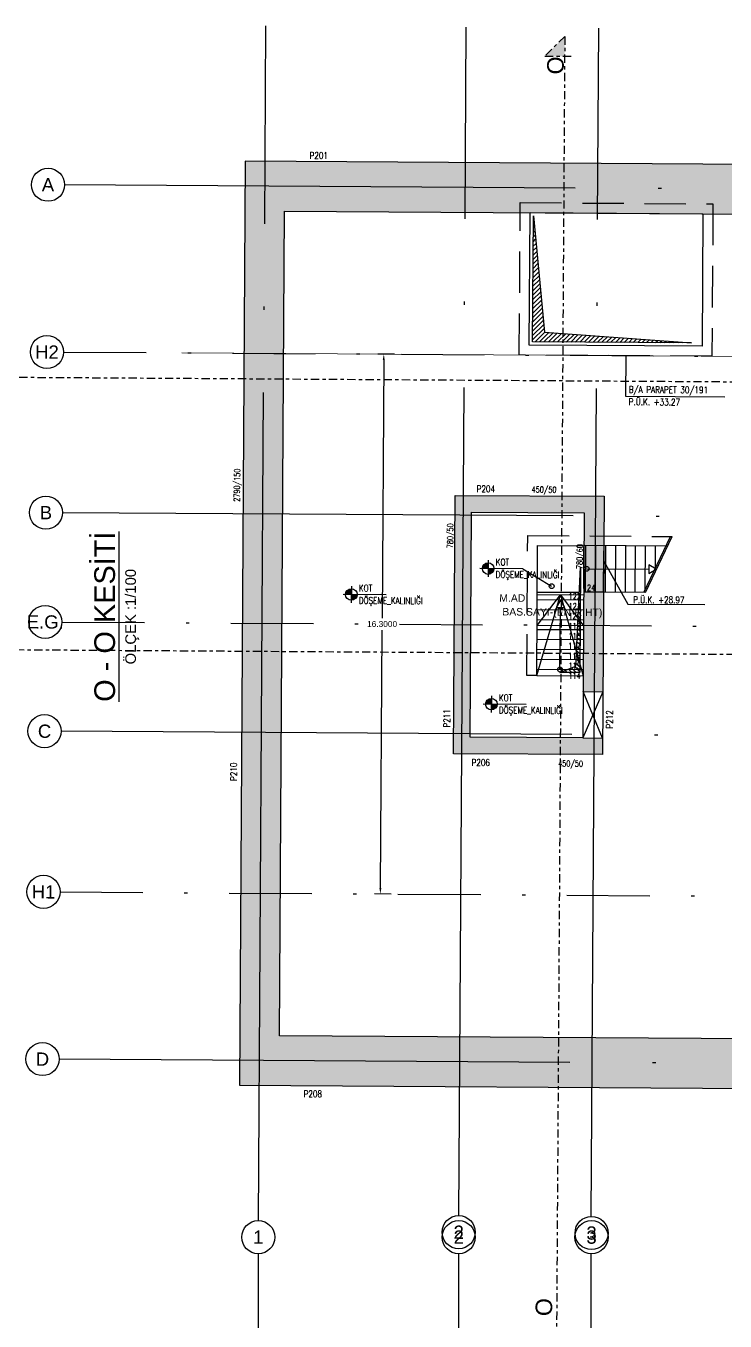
# Model space of a CAD drawing. Header units: millimetres. Extents: x 400392 to 401186, y 4543812 to 4544115.
# Drawn here: x 400659.96 to 400681.07, y 4544001.19 to 4544040.29 of the extents above; entities that cross this region are included whole.
import ezdxf
from ezdxf.enums import TextEntityAlignment as Align

# ---------------------------------------------------------------- set-up
doc = ezdxf.new("R2010")
doc.units = ezdxf.units.MM
for name, pattern in [('AKS', [3, 2.5, -0.25, 0, -0.25]), ('CENTER', [2, 1.25, -0.25, 0.25, -0.25]), ('CIZGI', [0.4, 0.25, -0.15]), ('DASHDOT2', [0.5, 0.25, -0.125, 0, -0.125]), ('HIDDEN', [0.375, 0.25, -0.125])]:
    doc.linetypes.add(name, pattern=pattern)
doc.layers.add('A-DETL', color=90, linetype='Continuous', lineweight=15)
for name, color, linetype in [('aks prota', 2, 'AKS'), ('boşluk prota', 2, 'Continuous'), ('boşluk taraması prota', 252, 'Continuous'), ('caks prota', 4, 'Continuous'), ('görünüş prota', 4, 'Continuous'), ('kesit tarama prota', 252, 'Continuous'), ('kiris prota', 6, 'Continuous'), ('kiriş prota', 6, 'Continuous'), ('kolon tarama prota', 252, 'Continuous'), ('lperde prota', 4, 'Continuous'), ('merdiven prota', 2, 'Continuous'), ('metraj prota', 2, 'Continuous'), ('not prota', 2, 'Continuous'), ('not çizgisi prota', 4, 'Continuous'), ('perde prota', 1, 'Continuous'), ('PRT-AL-TUNEL_EKSENI', 14, 'DASHDOT2'), ('skesit prota', 7, 'Continuous'), ('st-s_level (kot)', 6, 'Continuous'), ('st-s_levelmark (kot işareti)', 4, 'Continuous'), ('st_s_not çizgisi', 4, 'CIZGI'), ('st_s_ölçü', 4, 'Continuous'), ('t35 prota', 3, 'Continuous'), ('taks prota', 7, 'Continuous'), ('tkesit prota', 7, 'Continuous'), ('tnot prota', 4, 'Continuous'), ('tperde prota', 6, 'Continuous'), ('tplan prota', 7, 'Continuous')]:
    doc.layers.add(name, color=color, linetype=linetype)
doc.styles.add('Arial', font='Arial.ttf')
doc.styles.add('OLCU', font='romanstw.shx')
doc.styles.add('PRT-MI-a_Arial', font='Arial.ttf', dxfattribs={"height": 30})
doc.styles.get("Standard").update_dxf_attribs({"font": 'Arial.ttf'})
doc.styles.add('TAKS', font='Arial Unicode.ttf')
doc.styles.add('tkolon', font='romanstw.shx')
doc.styles.add('TNOT', font='romanstw.shx', dxfattribs={"width": 0.8, "height": 250})
doc.dimstyles.new('1-50', dxfattribs={"dimtxt": 10, "dimasz": 4, "dimexe": 4, "dimexo": 8, "dimgap": 4, "dimtad": 1, "dimdec": 1, "dimrnd": 0.05, "dimzin": 9, "dimdsep": 46, "dimtxsty": 'OLCU', "dimblk1": 'OBLIQUE', "dimblk2": 'OBLIQUE', "dimsah": 1, "dimcen": 2, "dimdle": 4, "dimclrd": 4, "dimclre": 4, "dimclrt": 3, "dimadec": 1, "dimazin": 0, "dimtfac": 1, "dimtdec": 1, "dimtix": 1, "dimtmove": 2, "dimatfit": 3, "dimldrblk": 'OBLIQUE', "dimfxl": 1, "dimtvp": 1, "dimtolj": 1, "dimtzin": 1, "dimarcsym": 0})

# ---------------------------------------------------------------- blocks, each defined once
blk = doc.blocks.new('_Oblique')
at = {"layer": 'st_s_ölçü', "lineweight": -2}
blk.add_line((-0.5, -0.5), (0.5, 0.5), dxfattribs=at)

msp = doc.modelspace()

# ---------------------------------------------------------------- hatches: boundary and pattern name
at = {"layer": 'kesit tarama prota'}
h = msp.add_hatch(color=256, dxfattribs=at)
h.dxf.hatch_style = 1
h.paths.add_polyline_path([(400675.62822, 4544039.38039), (400676.23201, 4544039.97657), (400676.22821, 4544039.37659)])
at = {"layer": 'kolon tarama prota'}
h = msp.add_hatch(color=256, dxfattribs=at)
h.dxf.hatch_style = 1
h.paths.add_polyline_path([(400731.80435, 4544007.89617), (400666.40778, 4544008.31037), (400666.58448, 4544036.20981), (400688.85022, 4544036.06878), (400690.97319, 4544038.95223), (400692.18111, 4544038.06288), (400689.60499, 4544034.56397), (400667.77496, 4544034.70224), (400667.61726, 4544009.80274), (400729.75018, 4544009.40921)])
h = msp.add_hatch(color=256, dxfattribs=at)
h.dxf.hatch_style = 1
h.paths.add_polyline_path([(400677.42061, 4544026.09097), (400672.9207, 4544026.11947), (400672.8713, 4544018.31963), (400677.37121, 4544018.29113), (400677.37438, 4544018.79112), (400673.37446, 4544018.81645), (400673.41753, 4544025.61632), (400676.81746, 4544025.59478), (400676.78326, 4544020.19489), (400677.38325, 4544020.19109)])
at = {"layer": 'st-s_levelmark (kot işareti)'}
h = msp.add_hatch(color=256, dxfattribs=at)
h.paths.add_polyline_path([(400673.92091, 4544024.08448, 0.41421356), (400673.7448, 4544023.91059), (400673.9198, 4544023.90948)])
h.paths.add_polyline_path([(400674.0948, 4544023.90837), (400673.9198, 4544023.90948), (400673.91869, 4544023.73448, 0.41421356)])
h = msp.add_hatch(color=256, dxfattribs=at)
h.paths.add_polyline_path([(400669.78938, 4544023.30013, 0.41421356), (400669.61327, 4544023.12624), (400669.78827, 4544023.12513)])
h.paths.add_polyline_path([(400669.96327, 4544023.12402), (400669.78827, 4544023.12513), (400669.78716, 4544022.95014, 0.41421356)])
h = msp.add_hatch(color=256, dxfattribs=at)
h.paths.add_polyline_path([(400674.01692, 4544019.98911, 0.41421356), (400673.84081, 4544019.81522), (400674.01581, 4544019.81411)])
h.paths.add_polyline_path([(400674.1908, 4544019.813), (400674.01581, 4544019.81411), (400674.0147, 4544019.63911, 0.41421356)])

# ---------------------------------------------------------------- linework, layer by layer
for p, q in [((400671.09399, 4544030.38113), (400670.58844, 4544030.38433)), ((400670.76729, 4544030.20319), (400670.71797, 4544022.41532)), ((400670.66634, 4544014.26351), (400670.71566, 4544022.05139)), ((400670.99075, 4544014.08146), (400670.4852, 4544014.08466))]:
    msp.add_line(p, q)
for points in [[(400670.73729, 4544030.20338), (400670.79729, 4544030.203), (400670.76843, 4544030.38319)], [(400670.63634, 4544014.2637), (400670.69634, 4544014.26332), (400670.6652, 4544014.08352)]]:
    msp.add_solid(points)
at = {"layer": 'A-DETL', "color": 1, "lineweight": 5}
msp.add_line((400664.66907, 4544030.42182), (400823.11513, 4544029.41829), dxfattribs=at)
at = {"layer": 'aks prota', "ltscale": 10}
for p, q in [((400666.98191, 4544004.22308), (400667.21036, 4544040.2936)), ((400666.98191, 4544004.22308), (400667.21036, 4544040.2936)), ((400673.03297, 4544004.37147), (400673.26024, 4544040.25529)), ((400673.03297, 4544004.37147), (400673.26024, 4544040.25529)), ((400677.03289, 4544004.34613), (400677.26016, 4544040.22995)), ((400677.03289, 4544004.34613), (400677.26016, 4544040.22995)), ((400827.04675, 4544034.44349), (400661.13085, 4544035.49433)), ((400827.04675, 4544034.44349), (400661.13085, 4544035.49433)), ((400826.98405, 4544024.54369), (400661.06815, 4544025.59453)), ((400826.98405, 4544024.54369), (400661.06815, 4544025.59453)), ((400826.94224, 4544017.94382), (400661.02635, 4544018.99466)), ((400826.94224, 4544017.94382), (400661.02635, 4544018.99466)), ((400826.87954, 4544008.04402), (400660.96365, 4544009.09486)), ((400826.87954, 4544008.04402), (400660.96365, 4544009.09486)), ((400666.98073, 4543955.39459), (400666.98073, 4544003.2231)), ((400673.03073, 4543955.39459), (400673.03073, 4544003.22309)), ((400677.03073, 4543955.39459), (400677.03073, 4544003.22309))]:
    msp.add_line(p, q, dxfattribs=at)
at = {"layer": 'boşluk prota', "ltscale": 0.05}
for p, q in [((400675.26122, 4544030.75474), (400675.28529, 4544034.55467)), ((400675.28529, 4544034.55467), (400675.61744, 4544031.04474)), ((400675.61744, 4544031.04474), (400680.06112, 4544030.72434)), ((400680.06112, 4544030.72434), (400675.26122, 4544030.75474)), ((400676.56175, 4544020.95876), (400676.70705, 4544023.95139)), ((400676.70705, 4544023.95139), (400676.68689, 4544020.76915)), ((400676.08691, 4544020.77295), (400676.56175, 4544020.95876)), ((400676.68689, 4544020.76915), (400676.08691, 4544020.77295))]:
    msp.add_line(p, q, dxfattribs=at)
at = {"layer": 'boşluk taraması prota', "linetype": 'Continuous', "ltscale": 2}
for p, q in [((400675.28294, 4544034.18311), (400675.31724, 4544034.21698)), ((400675.28379, 4544034.31781), (400675.30566, 4544034.3394)), ((400675.28464, 4544034.45251), (400675.29407, 4544034.46182)), ((400675.28038, 4544033.779), (400675.352, 4544033.84972)), ((400675.28123, 4544033.9137), (400675.34041, 4544033.97214)), ((400675.28208, 4544034.04841), (400675.32883, 4544034.09456)), ((400675.27696, 4544033.2402), (400675.39834, 4544033.36004)), ((400675.27782, 4544033.3749), (400675.38675, 4544033.48246)), ((400675.27867, 4544033.5096), (400675.37517, 4544033.60488)), ((400675.27952, 4544033.6443), (400675.36358, 4544033.7273)), ((400675.2744, 4544032.8361), (400675.43309, 4544032.99279)), ((400675.27526, 4544032.9708), (400675.42151, 4544033.11521)), ((400675.27611, 4544033.1055), (400675.40992, 4544033.23762)), ((400675.27184, 4544032.43199), (400675.46785, 4544032.62553)), ((400675.2727, 4544032.56669), (400675.45626, 4544032.74795)), ((400675.27355, 4544032.70139), (400675.44468, 4544032.87037)), ((400675.26929, 4544032.02789), (400675.5026, 4544032.25827)), ((400675.27014, 4544032.16259), (400675.49101, 4544032.38069)), ((400675.27099, 4544032.29729), (400675.47943, 4544032.50311)), ((400675.26673, 4544031.62379), (400675.53735, 4544031.89101)), ((400675.26758, 4544031.75849), (400675.52577, 4544032.01343)), ((400675.26843, 4544031.89319), (400675.51418, 4544032.13585)), ((400675.26331, 4544031.08498), (400675.58369, 4544031.40133)), ((400675.26417, 4544031.21968), (400675.57211, 4544031.52375)), ((400675.26502, 4544031.35438), (400675.56052, 4544031.64617)), ((400675.26587, 4544031.48908), (400675.54894, 4544031.76859)), ((400675.26161, 4544030.81558), (400675.60686, 4544031.15649)), ((400675.26246, 4544030.95028), (400675.59528, 4544031.27891)), ((400675.33509, 4544030.75428), (400675.62845, 4544031.04394)), ((400675.46979, 4544030.75342), (400675.75479, 4544031.03483)), ((400675.60449, 4544030.75257), (400675.88113, 4544031.02572)), ((400675.73919, 4544030.75172), (400676.00747, 4544031.01661)), ((400675.87389, 4544030.75086), (400676.13381, 4544031.00751)), ((400676.00859, 4544030.75001), (400676.26015, 4544030.9984)), ((400676.14329, 4544030.74916), (400676.38649, 4544030.98929)), ((400676.278, 4544030.7483), (400676.51283, 4544030.98018)), ((400676.4127, 4544030.74745), (400676.63917, 4544030.97107)), ((400676.5474, 4544030.7466), (400676.76551, 4544030.96196)), ((400676.6821, 4544030.74574), (400676.89185, 4544030.95285)), ((400676.8168, 4544030.74489), (400677.01819, 4544030.94374)), ((400676.9515, 4544030.74404), (400677.14453, 4544030.93463)), ((400677.0862, 4544030.74318), (400677.27086, 4544030.92552)), ((400677.2209, 4544030.74233), (400677.3972, 4544030.91641)), ((400677.35561, 4544030.74148), (400677.52354, 4544030.9073)), ((400677.49031, 4544030.74063), (400677.64988, 4544030.89819)), ((400677.62501, 4544030.73977), (400677.77622, 4544030.88909)), ((400677.75971, 4544030.73892), (400677.90256, 4544030.87998)), ((400677.89441, 4544030.73807), (400678.0289, 4544030.87087)), ((400678.02911, 4544030.73721), (400678.15524, 4544030.86176)), ((400678.16381, 4544030.73636), (400678.28158, 4544030.85265)), ((400678.29851, 4544030.73551), (400678.40792, 4544030.84354)), ((400678.43321, 4544030.73465), (400678.53426, 4544030.83443)), ((400678.56792, 4544030.7338), (400678.6606, 4544030.82532)), ((400678.70262, 4544030.73295), (400678.78694, 4544030.81621)), ((400678.83732, 4544030.73209), (400678.91328, 4544030.8071)), ((400678.97202, 4544030.73124), (400679.03962, 4544030.79799)), ((400679.10672, 4544030.73039), (400679.16596, 4544030.78888)), ((400679.24142, 4544030.72953), (400679.2923, 4544030.77978)), ((400679.37612, 4544030.72868), (400679.41864, 4544030.77067)), ((400679.51082, 4544030.72783), (400679.54498, 4544030.76156)), ((400679.64552, 4544030.72698), (400679.67132, 4544030.75245)), ((400679.78023, 4544030.72612), (400679.79766, 4544030.74334)), ((400679.91493, 4544030.72527), (400679.924, 4544030.73423)), ((400680.04963, 4544030.72442), (400680.05034, 4544030.72512)), ((400676.70496, 4544023.62174), (400676.6917, 4544023.63517)), ((400676.70581, 4544023.75644), (400676.69797, 4544023.76439)), ((400676.70667, 4544023.89114), (400676.70424, 4544023.8936)), ((400676.7024, 4544023.21764), (400676.67287, 4544023.24754)), ((400676.70325, 4544023.35234), (400676.67915, 4544023.37675)), ((400676.70411, 4544023.48704), (400676.68542, 4544023.50596)), ((400676.69984, 4544022.81353), (400676.65405, 4544022.85991)), ((400676.70069, 4544022.94823), (400676.66033, 4544022.98912)), ((400676.70155, 4544023.08294), (400676.6666, 4544023.11833)), ((400676.69728, 4544022.40943), (400676.63523, 4544022.47227)), ((400676.69814, 4544022.54413), (400676.64151, 4544022.60148)), ((400676.69899, 4544022.67883), (400676.64778, 4544022.73069)), ((400676.69472, 4544022.00533), (400676.61641, 4544022.08464)), ((400676.69558, 4544022.14003), (400676.62269, 4544022.21385)), ((400676.69643, 4544022.27473), (400676.62896, 4544022.34306)), ((400676.69216, 4544021.60122), (400676.59759, 4544021.697)), ((400676.69302, 4544021.73592), (400676.60386, 4544021.82621)), ((400676.69387, 4544021.87063), (400676.61014, 4544021.95542)), ((400676.6896, 4544021.19712), (400676.57877, 4544021.30937)), ((400676.69046, 4544021.33182), (400676.58504, 4544021.43858)), ((400676.69131, 4544021.46652), (400676.59132, 4544021.56779)), ((400676.30666, 4544020.77156), (400676.24442, 4544020.83459)), ((400676.44136, 4544020.7707), (400676.34097, 4544020.87237)), ((400676.57606, 4544020.76985), (400676.43753, 4544020.91015)), ((400676.68704, 4544020.79302), (400676.53408, 4544020.94793)), ((400676.6879, 4544020.92772), (400676.56622, 4544021.05094)), ((400676.68875, 4544021.06242), (400676.5725, 4544021.18015)), ((400676.17196, 4544020.77241), (400676.14787, 4544020.79681))]:
    msp.add_line(p, q, dxfattribs=at)
at = {"layer": 'caks prota', "ltscale": 0.05}
for centre in [(400660.63086, 4544035.4975), (400660.63086, 4544035.4975), (400660.59888, 4544030.4476), (400660.59888, 4544030.4476), (400660.56816, 4544025.5977), (400660.56816, 4544025.5977), (400660.54726, 4544022.29776), (400660.54726, 4544022.29776), (400660.52636, 4544018.99783), (400660.52636, 4544018.99783), (400660.49565, 4544014.14793), (400660.49565, 4544014.14793), (400660.46366, 4544009.09803), (400660.46366, 4544009.09803), (400666.97874, 4544003.72309), (400666.97874, 4544003.72309), (400666.97874, 4544003.72309), (400673.0298, 4544003.87148), (400673.0298, 4544003.87148), (400673.03073, 4544003.72309), (400677.04046, 4544003.72321), (400677.04144, 4544003.84618), (400677.04144, 4544003.84618)]:
    msp.add_circle(centre, 0.5, dxfattribs=at)
at = {"layer": 'görünüş prota'}
for p, q in [((400674.96978, 4544023.90283), (400675.83579, 4544023.37647)), ((400675.38629, 4544020.67739), (400676.10175, 4544023.11734)), ((400675.39584, 4544022.1865), (400676.10175, 4544023.11734)), ((400676.10175, 4544023.11734), (400676.79582, 4544022.17763)), ((400676.10175, 4544023.11734), (400676.78626, 4544020.66852))]:
    msp.add_line(p, q, dxfattribs=at)
msp.add_circle((400675.83579, 4544023.37647), 0.07337, dxfattribs=at)
at = {"layer": 'kiris prota', "linetype": 'HIDDEN', "ltscale": 5}
for p, q in [((400674.8587, 4544030.35728), (400674.88783, 4544034.95719)), ((400674.88783, 4544034.95719), (400680.70544, 4544034.92035)), ((400680.70544, 4544034.92035), (400680.6763, 4544030.32044)), ((400680.6763, 4544030.32044), (400674.8587, 4544030.35728)), ((400675.08629, 4544020.67929), (400675.11306, 4544024.90556)), ((400675.11306, 4544024.90556), (400679.47684, 4544024.87793)), ((400675.40227, 4544023.20086), (400676.80224, 4544023.192)), ((400675.38629, 4544020.67739), (400675.08629, 4544020.67929))]:
    msp.add_line(p, q, dxfattribs=at)
at = {"layer": 'kiris prota'}
for p, q in [((400675.16059, 4544030.65538), (400675.18592, 4544034.6553)), ((400675.18592, 4544034.6553), (400680.40354, 4544034.62225)), ((400680.40354, 4544034.62225), (400680.37821, 4544030.62233)), ((400680.37821, 4544030.62233), (400675.16059, 4544030.65538)), ((400675.38629, 4544020.67739), (400675.41115, 4544024.60367)), ((400675.41115, 4544024.60367), (400676.81113, 4544024.5948)), ((400676.79582, 4544022.17763), (400675.39584, 4544022.1865)), ((400675.38629, 4544020.67739), (400676.78626, 4544020.66852))]:
    msp.add_line(p, q, dxfattribs=at)
at = {"layer": 'kiriş prota'}
msp.add_line((400675.40177, 4544023.12177), (400676.80174, 4544023.11291), dxfattribs=at)
at = {"layer": 'merdiven prota', "linetype": 'HIDDEN', "ltscale": 10}
for p, q in [((400678.61479, 4544023.18955), (400679.4216, 4544024.87828)), ((400678.67004, 4544023.1892), (400679.47684, 4544024.87793)), ((400679.3369, 4544024.585), (400676.81116, 4544024.601)), ((400676.8623, 4544023.20065), (400676.87116, 4544024.60062)), ((400677.16229, 4544023.19875), (400677.17116, 4544024.59872)), ((400677.46228, 4544023.19685), (400677.47115, 4544024.59682)), ((400677.76228, 4544023.19495), (400677.77115, 4544024.59492)), ((400678.06227, 4544023.19305), (400678.07114, 4544024.59302)), ((400678.36227, 4544023.19115), (400678.37113, 4544024.59112)), ((400678.6629, 4544023.29025), (400678.67113, 4544024.58922)), ((400678.96665, 4544023.88206), (400678.97112, 4544024.58732)), ((400678.68004, 4544023.18914), (400676.8023, 4544023.20103)), ((400676.80074, 4544022.95484), (400675.40077, 4544022.9637)), ((400676.79884, 4544022.65484), (400675.39887, 4544022.66371)), ((400676.79504, 4544022.05485), (400675.39507, 4544022.06372)), ((400676.79694, 4544022.35485), (400675.39697, 4544022.36372)), ((400676.79314, 4544021.75486), (400675.39317, 4544021.76373)), ((400676.79124, 4544021.45487), (400675.39127, 4544021.46373)), ((400676.78744, 4544020.85488), (400675.38747, 4544020.86375)), ((400676.78934, 4544021.15487), (400675.38937, 4544021.16374)), ((400677.38325, 4544020.19109), (400676.77439, 4544018.79492)), ((400676.78326, 4544020.19489), (400677.38325, 4544020.19109)), ((400677.37438, 4544018.79112), (400676.78326, 4544020.19489)), ((400676.77439, 4544018.79492), (400677.37438, 4544018.79112))]:
    msp.add_line(p, q, dxfattribs=at)
at = {"layer": 'metraj prota', "color": 4}
for points in [[(400678.99169, 4544023.88768), (400678.76752, 4544024.019), (400678.76587, 4544023.7592)], [(400676.10075, 4544022.95927), (400675.96943, 4544022.7351), (400676.22923, 4544022.73345)]]:
    msp.add_lwpolyline(points, close=True, dxfattribs=at)
for points in [[(400676.89173, 4544023.90098), (400678.7667, 4544023.8891)], [(400676.08745, 4544020.85931), (400676.09933, 4544022.73427)]]:
    msp.add_lwpolyline(points, dxfattribs=at)
for centre in [(400676.89173, 4544023.90098), (400676.08745, 4544020.85931)]:
    msp.add_circle(centre, 0.075, dxfattribs=at)
at = {"layer": 'not prota', "ltscale": 0.1}
for p, q in [((400678.07184, 4544030.33693), (400678.06411, 4544029.11551)), ((400678.06411, 4544029.11551), (400681.06405, 4544029.09651)), ((400677.4082, 4544024.13176), (400678.1319, 4544022.83367)), ((400678.1319, 4544022.83367), (400680.46349, 4544022.8189))]:
    msp.add_line(p, q, dxfattribs=at)
at = {"layer": 'perde prota'}
for p, q in [((400666.58448, 4544036.20981), (400666.40778, 4544008.31037)), ((400688.85022, 4544036.06878), (400666.58448, 4544036.20981)), ((400667.61726, 4544009.80274), (400667.77496, 4544034.70224)), ((400667.77496, 4544034.70224), (400689.60499, 4544034.56397)), ((400672.8713, 4544018.31963), (400672.9207, 4544026.11947)), ((400672.9207, 4544026.11947), (400677.42061, 4544026.09097)), ((400677.42061, 4544026.09097), (400677.37121, 4544018.29113)), ((400673.37446, 4544018.81645), (400673.41753, 4544025.61632)), ((400673.41753, 4544025.61632), (400676.81746, 4544025.59478)), ((400676.81746, 4544025.59478), (400676.77439, 4544018.79492)), ((400677.40229, 4544023.19723), (400676.8023, 4544023.20103)), ((400676.77439, 4544018.79492), (400673.37446, 4544018.81645)), ((400677.37121, 4544018.29113), (400672.8713, 4544018.31963)), ((400731.11046, 4544009.4006), (400667.61726, 4544009.80274)), ((400666.40778, 4544008.31037), (400733.16549, 4544007.88755))]:
    msp.add_line(p, q, dxfattribs=at)
at = {"layer": 'perde prota', "linetype": 'HIDDEN', "ltscale": 5}
for p, q in [((400676.80294, 4544023.30203), (400676.81116, 4544024.601)), ((400677.40229, 4544023.19723), (400677.41115, 4544024.5972))]:
    msp.add_line(p, q, dxfattribs=at)
at = {"layer": 'PRT-AL-TUNEL_EKSENI', "ltscale": 10}
for p, q in [((400661.09887, 4544030.44443), (400827.01476, 4544029.39359)), ((400661.04725, 4544022.2946), (400826.96314, 4544021.24376)), ((400660.99564, 4544014.14476), (400826.91153, 4544013.09392))]:
    msp.add_line(p, q, dxfattribs=at)
at = {"layer": 'skesit prota', "linetype": 'CENTER', "ltscale": 0.2}
for p, q in [((400676.23201, 4544039.97657), (400675.62822, 4544039.38039)), ((400676.23201, 4544039.97657), (400675.98231, 4544000.55118)), ((400675.62822, 4544039.38039), (400676.5282, 4544039.37469)), ((400704.01321, 4544029.39597), (400657.01341, 4544029.69365)), ((400656.36139, 4544021.48111), (400823.13878, 4544020.42481))]:
    msp.add_line(p, q, dxfattribs=at)
at = {"layer": 'st-s_levelmark (kot işareti)'}
for p, q in [((400673.92138, 4544024.15948), (400673.91822, 4544023.65949)), ((400674.96978, 4544023.90283), (400673.6698, 4544023.91106)), ((400669.78985, 4544023.37513), (400669.78669, 4544022.87514)), ((400670.83825, 4544023.11848), (400669.53827, 4544023.12672)), ((400674.01739, 4544020.06411), (400674.01422, 4544019.56412)), ((400675.06579, 4544019.80746), (400673.76581, 4544019.81569))]:
    msp.add_line(p, q, dxfattribs=at)
for centre in [(400673.9198, 4544023.90948), (400669.78827, 4544023.12513), (400674.01581, 4544019.81411)]:
    msp.add_circle(centre, 0.175, dxfattribs=at)

# ---------------------------------------------------------------- texts
at = {"insert": (400670.71681, 4544022.23335), "char_height": 0.18, "attachment_point": 5}
msp.add_mtext('\\A1;16.3000', dxfattribs=at)
at = {"color": 0, "style": 'PRT-MI-a_Arial'}
msp.add_attdef('M.ADI', text='M01', height=0.225, rotation=359.637118, dxfattribs=at).set_placement((400674.69132, 4544022.83913), align=Align.BOTTOM_CENTER)
msp.add_attdef('BAS.SAYI-(EN-RIHT)', text='10(10x10)', height=0.225, rotation=359.637118, dxfattribs=at).set_placement((400675.85811, 4544022.70934), align=Align.TOP_CENTER)
at = {"layer": 'lperde prota', "style": 'tkolon', "width": 0.8}
for s, rotation, p in [('2790/150', 89.276634, (400666.32935, 4544025.92647)), ('450/50', 359.276634, (400675.2298, 4544026.29595)), ('780/50', 89.276634, (400672.76628, 4544024.52194)), ('780/60', 89.276634, (400676.67773, 4544023.89385)), ('450/50', 359.276634, (400676.03083, 4544018.0256))]:
    msp.add_text(s, height=0.18, rotation=rotation, dxfattribs=at).set_placement(p, align=Align.MIDDLE_LEFT)
at = {"layer": 'st-s_level (kot)', "color": 6, "style": 'OLCU', "width": 0.8}
for tag, p in [('KOT', (400674.14712, 4544024.00584)), ('DÖŞEME_KALINLIĞI', (400674.14475, 4544023.63175)), ('KOT', (400670.01558, 4544023.2215)), ('DÖŞEME_KALINLIĞI', (400670.01321, 4544022.8474)), ('KOT', (400674.24312, 4544019.91047)), ('DÖŞEME_KALINLIĞI', (400674.24075, 4544019.53638))]:
    msp.add_attdef(tag, p, '', height=0.2, rotation=359.637117, dxfattribs=at)
at = {"layer": 'st_s_not çizgisi', "ltscale": 0.05, "style": 'tkolon', "width": 0.8}
for s, p in [('124', (400676.77922, 4544023.32867)), ('121', (400676.34764, 4544022.77433)), ('122', (400676.34954, 4544023.07432)), ('120', (400676.34574, 4544022.47433)), ('119', (400676.34384, 4544022.17434)), ('117', (400676.34004, 4544021.57435)), ('118', (400676.34194, 4544021.87434)), ('116', (400676.33814, 4544021.27436)), ('115', (400676.34573, 4544020.9743)), ('114', (400676.34383, 4544020.67431))]:
    msp.add_text(s, height=0.18, rotation=359.637118, dxfattribs=at).set_placement(p, align=Align.MIDDLE_LEFT)
at = {"layer": 't35 prota', "style": 'Arial'}
msp.add_text('ÖLÇEK :1/100', height=0.32, rotation=90.011795, dxfattribs=at).set_placement((400663.13935, 4544022.45657), align=Align.MIDDLE)
at = {"layer": 'taks prota', "style": 'TAKS'}
for s, p in [('A', (400660.63086, 4544035.4975)), ('A', (400660.63086, 4544035.4975)), ('H2', (400660.59888, 4544030.4476)), ('H2', (400660.59888, 4544030.4476)), ('B', (400660.56816, 4544025.5977)), ('B', (400660.56816, 4544025.5977)), ('E.G.', (400660.54726, 4544022.29776)), ('E.G.', (400660.54726, 4544022.29776)), ('C', (400660.52636, 4544018.99783)), ('C', (400660.52636, 4544018.99783)), ('H1', (400660.49565, 4544014.14793)), ('H1', (400660.49565, 4544014.14793)), ('D', (400660.46366, 4544009.09803)), ('D', (400660.46366, 4544009.09803)), ('2', (400673.0298, 4544003.87148)), ('2', (400673.0298, 4544003.87148)), ('3', (400677.04144, 4544003.84618)), ('3', (400677.04144, 4544003.84618)), ('1', (400666.97874, 4544003.72309)), ('1', (400666.97874, 4544003.72309))]:
    msp.add_text(s, height=0.4, rotation=359.637118, dxfattribs=at).set_placement(p, align=Align.MIDDLE_CENTER)
for s, p in [('1', (400666.97874, 4544003.72309)), ('2', (400673.03073, 4544003.72309)), ('3', (400677.04046, 4544003.72321))]:
    msp.add_text(s, height=0.4, dxfattribs=at).set_placement(p, align=Align.MIDDLE_CENTER)
at = {"layer": 'tkesit prota', "style": 'Arial'}
for p in [(400676.19908, 4544038.82654), (400675.85009, 4544001.33618)]:
    msp.add_text('O', height=0.5, rotation=89.637118, dxfattribs=at).set_placement(p)
at = {"layer": 'tnot prota', "style": 'TNOT', "width": 0.8}
for s, p in [('B/A PARAPET 30/191', (400678.16537, 4544029.31487)), ('P.Ü.K. +33.27', (400678.16302, 4544028.94345)), ('P.Ü.K. +28.97', (400678.29685, 4544022.96881))]:
    msp.add_text(s, height=0.2, rotation=359.637118, dxfattribs=at).set_placement(p, align=Align.MIDDLE_LEFT)
at = {"layer": 'tperde prota', "style": 'tkolon', "width": 0.8}
for s, rotation, p in [('P201', 0.106409, (400668.52629, 4544036.37954)), ('P204', 0.106409, (400673.57208, 4544026.31331)), ('P211', 90.106409, (400672.6683, 4544019.10817)), ('P212', 90.106409, (400677.58408, 4544019.07703)), ('P206', 0.106409, (400673.41729, 4544018.04902)), ('P210', 90.106409, (400666.23648, 4544017.495)), ('P208', 0.106409, (400668.34684, 4544008.04702))]:
    msp.add_text(s, height=0.2, rotation=rotation, dxfattribs=at).set_placement(p, align=Align.MIDDLE_LEFT)
at = {"layer": 'tplan prota', "style": 'Arial'}
msp.add_text('%%UO - O KESİTİ', height=0.625, rotation=90.011795, dxfattribs=at).set_placement((400662.26435, 4544022.45639), align=Align.MIDDLE)

# ---------------------------------------------------------------- leaders
at = {"layer": 'not çizgisi prota'}
msp.add_leader([(400666.62514, 4543995.66962), (400666.06658, 4543996.81938), (400664.62819, 4543996.81938)], dimstyle='1-50', override={"dimasz": 12, "dimgap": 4, "dimtad": 0}, dxfattribs=at)

doc.saveas('drawing.dxf')
